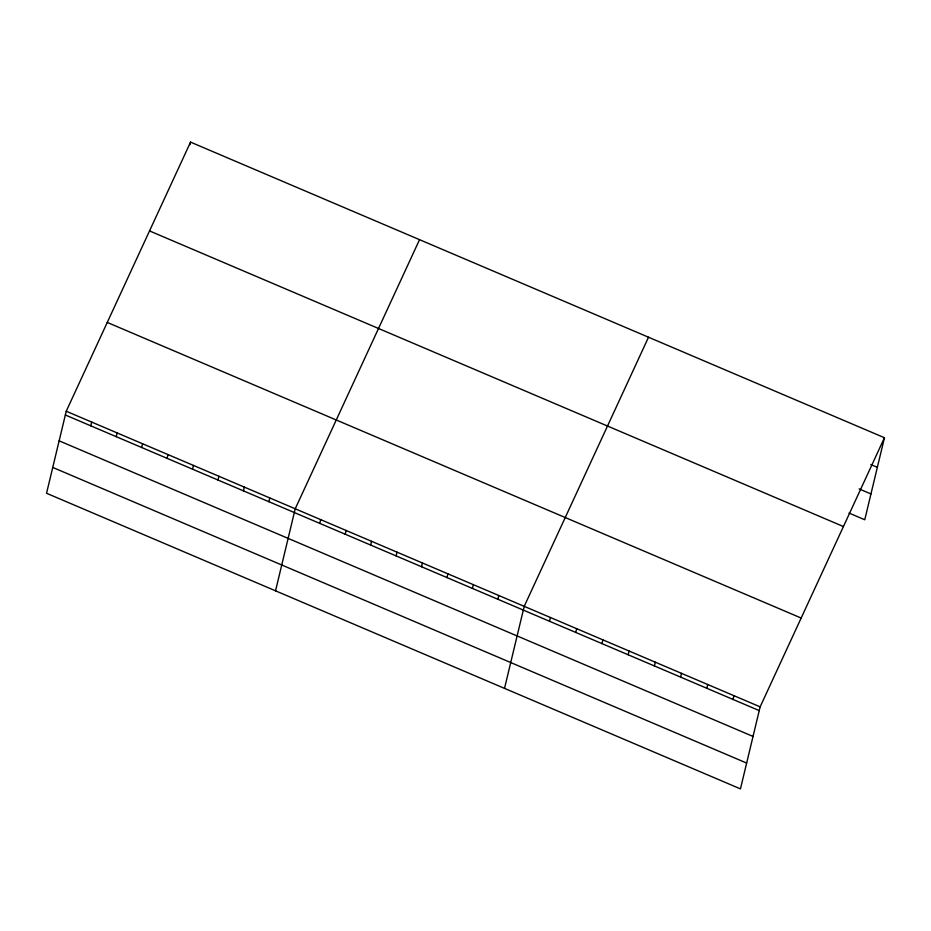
<?xml version="1.0" encoding="UTF-8"?>
<svg xmlns="http://www.w3.org/2000/svg" width="931" height="931" viewBox="0 0 931 931"><rect width="100%" height="100%" fill="white"/><g stroke="black" fill="none" stroke-linecap="round" stroke-linejoin="round"><path stroke-width="1.4" d="M66.241 411.234L46.55 493.267L740.448 788.883L760.138 706.85L884.45 437.733L190.552 142.117L66.241 411.234L760.138 706.85M90.784 425.839L91.692 422.069M116.224 436.674L117.131 432.915M189.947 144.619L190.552 142.117M141.675 447.508L142.571 443.75M167.114 458.355L168.022 454.584M192.554 469.189L193.462 465.43M217.994 480.035L218.901 476.265M243.445 490.87L244.341 487.111M268.884 501.704L269.792 497.945M275.541 590.824L295.232 508.78L419.544 239.674M319.775 523.385L320.671 519.626M345.215 534.231L346.123 530.461M370.654 545.066L371.562 541.307M396.106 555.912L397.002 552.141M421.545 566.746L422.441 562.987M446.985 577.581L447.892 573.822M472.424 588.427L473.332 584.656M497.876 599.261L498.772 595.503M504.521 688.37L524.223 606.337L648.523 337.22M549.534 621.268L550.43 617.509M575.742 632.44L576.65 628.681M601.961 643.612L602.857 639.841M628.169 654.772L629.077 651.013M654.388 665.944L655.284 662.174M680.596 677.105L681.504 673.346M706.815 688.277L707.711 684.518M733.023 699.449L733.931 695.678M884.45 437.733L864.759 519.766L849.025 513.062M870.788 464.534L877.351 467.327M859.162 488.915L870.951 493.942M149.53 230.923L843.428 526.539M107.263 322.429L801.16 618.044M65.345 414.993L759.242 710.609M59.142 440.829L753.039 736.444M52.753 467.432L746.65 763.059"/></g></svg>
